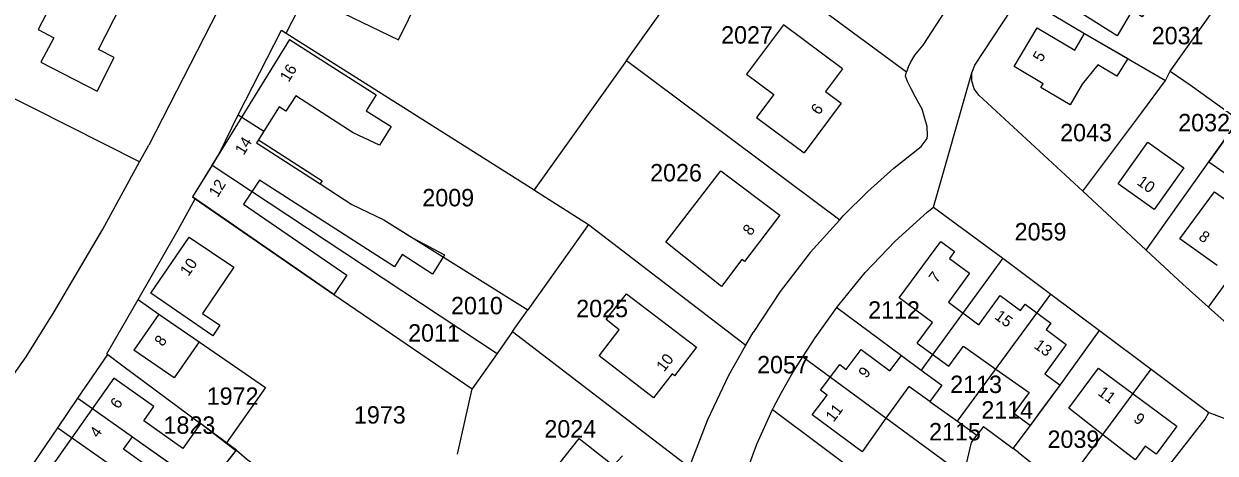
# Model space of a CAD drawing. Extents: x 191922 to 199923, y 328959 to 333350.
# Drawn here: x 193721.3 to 193906.1, y 332314.5 to 332381.1 of the extents above; entities that cross this region are included whole.
import ezdxf

# ---------------------------------------------------------------- set-up
doc = ezdxf.new("R2010")
doc.units = 0
for name, color, linetype in [('enkelbestemming', 7, 'Continuous'), ('Level 6', 7, 'Continuous'), ('maatvoering - maximum aantal wooneenheden', 7, 'Continuous'), ('recreatiewoning', 7, 'Continuous')]:
    doc.layers.add(name, color=color, linetype=linetype)

msp = doc.modelspace()

# ---------------------------------------------------------------- linework, layer by layer
at = {"layer": 'Level 6'}
for p, q in [((193762, 332379.68), (193776.65, 332408.52)), ((193860.74, 332377.83), (193870.93, 332393.43)), ((193814.78, 332375.45), (193823.79, 332388.1)), ((193837.04, 332389.31), (193858.18, 332373.67)), ((193752.59, 332385.62), (193740.66, 332362.32)), ((193875.87, 332385.53), (193885.79, 332379.63)), ((193899.06, 332373.79), (193905.84, 332383.28)), ((193739.25, 332359.75), (193700.04, 332379.43)), ((193762, 332379.68), (193800.43, 332355.4)), ((193885.79, 332379.63), (193898.36, 332372.35)), ((193814.78, 332375.45), (193800.43, 332355.4)), ((193814.78, 332375.45), (193847.83, 332350.74)), ((193858.44, 332374.34), (193858.18, 332373.67)), ((193862.38, 332352.7), (193868.33, 332373.55)), ((193868.29, 332372.28), (193868.33, 332373.55)), ((193898.36, 332372.35), (193899.06, 332373.79)), ((193868.66, 332371.07), (193868.29, 332372.28)), ((193751.59, 332360.97), (193754.55, 332367)), ((193905.07, 332359.74), (193909.7, 332366.26)), ((193739.25, 332359.75), (193740.66, 332362.32)), ((193750.49, 332359.19), (193751.59, 332360.97)), ((193750.49, 332359.19), (193747.47, 332354.29)), ((193750.49, 332359.19), (193794.69, 332330.02)), ((193903.31, 332357.26), (193905.07, 332359.74)), ((193898.73, 332350.8), (193903.31, 332357.26)), ((193885.54, 332355.16), (193895.3, 332346.07)), ((193747.47, 332354.29), (193747.86, 332353.99)), ((193905.01, 332337.18), (193916.87, 332353.61)), ((193862.38, 332352.7), (193873.1, 332344.78)), ((193808.84, 332350.03), (193799.46, 332336.79)), ((193808.84, 332350.03), (193833.28, 332331.27)), ((193895.35, 332346.02), (193898.73, 332350.8)), ((193851.79, 332342.56), (193856.4, 332347.43)), ((193895.3, 332346.07), (193895.35, 332346.02)), ((193873.1, 332344.78), (193860.44, 332327.42)), ((193873.1, 332344.78), (193880.56, 332339.22)), ((193734.15, 332329.94), (193739.03, 332338.38)), ((193866.09, 332319.49), (193880.56, 332339.22)), ((193880.56, 332339.22), (193888.12, 332333.57)), ((193797.08, 332333.42), (193799.46, 332336.79)), ((193847.4, 332337.11), (193857.4, 332329.7)), ((193797.08, 332333.42), (193794.69, 332330.02)), ((193797.08, 332333.42), (193824.53, 332312.39)), ((193833.28, 332331.27), (193834.41, 332333.24)), ((193888.12, 332333.57), (193896.12, 332327.55)), ((193729.69, 332323.06), (193734.31, 332329.83)), ((193734.15, 332329.94), (193734.31, 332329.83)), ((193734.31, 332329.83), (193736.62, 332328.11)), ((193794.69, 332330.02), (193790.81, 332324.52)), ((193842.11, 332329.49), (193867.06, 332311.13)), ((193857.4, 332329.7), (193860.44, 332327.42)), ((193736.62, 332328.11), (193748.7, 332319.15)), ((193896.12, 332327.55), (193905.05, 332320.85)), ((193788.56, 332314.4), (193790.81, 332324.52)), ((193726.58, 332318.49), (193729.69, 332323.06)), ((193729.69, 332323.06), (193738.14, 332317.08)), ((193834.96, 332315.92), (193837.41, 332321.32)), ((193837.41, 332321.32), (193863.11, 332302.1)), ((193866.09, 332319.49), (193869.11, 332317.32)), ((193898.47, 332312.06), (193904.49, 332319.82)), ((193904.49, 332319.82), (193905.05, 332320.85)), ((193905.05, 332320.85), (193917.12, 332316.39)), ((193719.08, 332307.45), (193726.58, 332318.49)), ((193726.58, 332318.49), (193739.72, 332309.27)), ((193752.73, 332316.16), (193748.7, 332319.15)), ((193870.1, 332318.67), (193869.11, 332317.32)), ((193870.1, 332318.67), (193874.73, 332315.25)), ((193738.14, 332317.08), (193749.57, 332309.02)), ((193754.27, 332315.02), (193752.73, 332316.16)), ((193833.67, 332312.42), (193834.96, 332315.92)), ((193749.57, 332309.02), (193754.27, 332315.02)), ((193875.53, 332314.62), (193874.73, 332315.25))]:
    msp.add_line(p, q, dxfattribs=at)
for points in [[(193868.33, 332373.55), (193868.8, 332374.73), (193875.87, 332385.53)], [(193754.55, 332367), (193761.26, 332380.15), (193762, 332379.68)], [(193858.44, 332374.34), (193858.78, 332375.13), (193859.46, 332376.27), (193860.74, 332377.83)], [(193860.45, 332362.13), (193860.76, 332362.52), (193861.37, 332363.36), (193861.42, 332363.81), (193861.36, 332365.23), (193861.01, 332366.47), (193860.63, 332367.92), (193859.56, 332369.76), (193858.91, 332371.05), (193858.35, 332372.18), (193858.01, 332373.03), (193858.18, 332373.67)], [(193899.06, 332373.79), (193902.15, 332371.67), (193909.7, 332366.26)], [(193885.54, 332355.16), (193894.68, 332367.36), (193898.36, 332372.35)], [(193885.54, 332355.16), (193869.42, 332370.05), (193868.66, 332371.07)], [(193754.55, 332367), (193758.53, 332364.5), (193757.68, 332363.15), (193767.58, 332356.76), (193767.27, 332356.3), (193772.18, 332353.12), (193777.12, 332350.74), (193799.46, 332336.79)], [(193852.2, 332355.15), (193856.23, 332358.75), (193860.45, 332362.13)], [(193726, 332336.46), (193733.52, 332349.28), (193739.25, 332359.75)], [(193800.43, 332355.4), (193800.51, 332355.35), (193808.84, 332350.03)], [(193847.83, 332350.74), (193848.37, 332351.34), (193852.2, 332355.15)], [(193739.03, 332338.38), (193745.29, 332349.27), (193747.86, 332353.99)], [(193747.86, 332353.99), (193769.36, 332339.16), (193790.81, 332324.52)], [(193856.4, 332347.43), (193861.38, 332351.93), (193862.38, 332352.7)], [(193847.83, 332350.74), (193843.26, 332345.67), (193838.6, 332339.62), (193834.41, 332333.24)], [(193895.35, 332346.02), (193901.02, 332340.77), (193905.01, 332337.18)], [(193847.4, 332337.11), (193847.76, 332337.61), (193851.79, 332342.56)], [(193739.03, 332338.38), (193742.25, 332336.08), (193748.47, 332331.83), (193758.78, 332324.73), (193752.73, 332316.16)], [(193710.11, 332315.06), (193711.71, 332316.47), (193716.9, 332322.82), (193721.66, 332329.5), (193726, 332336.46)], [(193842.11, 332329.49), (193844.01, 332332.44), (193847.4, 332337.11)], [(193905.01, 332337.18), (193907.46, 332334.99), (193914.18, 332329.52), (193916.17, 332328.05)], [(193874.73, 332315.25), (193877.39, 332318.85), (193882.03, 332325.1), (193888.12, 332333.57)], [(193827.36, 332319.77), (193830.62, 332326.64), (193833.28, 332331.27)], [(193838.8, 332323.94), (193840.55, 332327.07), (193842.11, 332329.49)], [(193860.44, 332327.42), (193863.67, 332325.07), (193861.81, 332322.54), (193866.09, 332319.49)], [(193882.57, 332309.32), (193884.52, 332311.92), (193896.12, 332327.55)], [(193837.41, 332321.32), (193837.54, 332321.6), (193838.8, 332323.94)], [(193824.53, 332312.39), (193824.62, 332312.66), (193827.36, 332319.77)], [(193867.06, 332311.13), (193868.27, 332316.18), (193869.11, 332317.32)], [(193754.27, 332315.02), (193755.83, 332313.64), (193763.82, 332307.56), (193766.47, 332305.43)], [(193875.53, 332314.62), (193877.27, 332313.31), (193882.57, 332309.32)]]:
    msp.add_lwpolyline(points, dxfattribs=at)
at = {"layer": 'recreatiewoning'}
for p, q in [((193890.87, 332379.27), (193883.05, 332384.18)), ((193848.27, 332374.16), (193839.08, 332380.97)), ((193762.5, 332378.69), (193747.47, 332354.29)), ((193885.79, 332379.63), (193892.49, 332375.78)), ((193887.85, 332374.78), (193885.43, 332371.8)), ((193901.18, 332358.78), (193896.58, 332352.34)), ((193896.58, 332352.34), (193890.99, 332356.34)), ((193740.97, 332339.37), (193746.94, 332348.05)), ((193906.38, 332343.66), (193900.58, 332347.8)), ((193742.25, 332336.08), (193738.37, 332330.5)), ((193742.25, 332336.08), (193748.47, 332331.83)), ((193859.82, 332331.61), (193864.72, 332328.04))]:
    msp.add_line(p, q, dxfattribs=at)
for points in [[(193770.82, 332382.81), (193779.38, 332378.63), (193782.54, 332385.1), (193783.44, 332384.66), (193785.42, 332388.71), (193788.12, 332387.4), (193789.7, 332390.63), (193777.56, 332396.56)], [(193736.42, 332384.12), (193727.82, 332388.5), (193723.52, 332380.24), (193725.94, 332378.97), (193723.94, 332375.18), (193732.64, 332370.71)], [(193896.33, 332384.91), (193894.73, 332382.23), (193893.18, 332383.21), (193890.87, 332379.27)], [(193732.64, 332370.71), (193735.28, 332375.91), (193732.87, 332377.13), (193736.42, 332384.12)], [(193839.08, 332380.97), (193833.38, 332373.3), (193837.59, 332370.17), (193834.9, 332366.58), (193842.31, 332361.1)], [(193885.43, 332371.8), (193883.54, 332368.59), (193879.01, 332371.25), (193879.35, 332371.84), (193874.86, 332374.53), (193878.42, 332380.53), (193884.26, 332377.05), (193885.79, 332379.63)], [(193762.5, 332378.69), (193775.94, 332370.1), (193774.4, 332367.66), (193778.27, 332365.19), (193776.47, 332362.32), (193772.36, 332364.22), (193763.45, 332369.97), (193761.93, 332367.57), (193760.9, 332368.24), (193758.53, 332364.5), (193757.68, 332363.15), (193757.39, 332362.7), (193767.27, 332356.3), (193772.18, 332353.12), (193777.12, 332350.74), (193781.57, 332347.95), (193786.52, 332345.28)], [(193892.49, 332375.78), (193890.8, 332373.04), (193887.85, 332374.78)], [(193848.27, 332374.16), (193845.62, 332370.63), (193848.04, 332368.83), (193842.31, 332361.1)], [(193909.7, 332366.26), (193905.07, 332359.74), (193907.94, 332357.7), (193912.57, 332364.2), (193909.7, 332366.26)], [(193890.99, 332356.34), (193895.59, 332362.78), (193901.18, 332358.78)], [(193829.5, 332340.39), (193820.88, 332347.27), (193829.4, 332358.31), (193838.54, 332351.46)], [(193786.52, 332345.28), (193784.65, 332342.33), (193779.95, 332345.34), (193778.75, 332343.44), (193757.85, 332356.88), (193755.34, 332353.17), (193771.38, 332342.14), (193769.36, 332339.16), (193747.47, 332354.29)], [(193900.58, 332347.8), (193905.92, 332355.1), (193911.66, 332351.03)], [(193838.54, 332351.46), (193833.08, 332344.28), (193832.66, 332344.59), (193829.5, 332340.39)], [(193746.94, 332348.05), (193753.87, 332343.39), (193749.02, 332336.19), (193751.7, 332334.37)], [(193859.82, 332331.61), (193862.2, 332334.83), (193857.04, 332338.64), (193863.51, 332347.39), (193865.63, 332345.81), (193864.84, 332344.75), (193867.97, 332342.45), (193864.67, 332337.95), (193869.4, 332334.47), (193872.69, 332338.98), (193875.84, 332336.68), (193876.58, 332337.67), (193880.57, 332334.72), (193879.82, 332333.71), (193882.96, 332331.42), (193879.61, 332326.87), (193882.03, 332325.1)], [(193751.7, 332334.37), (193750.6, 332332.75), (193740.97, 332339.37)], [(193818.95, 332323.12), (193810.5, 332329.66), (193813.64, 332333.68), (193811.6, 332335.27), (193814.74, 332339.25), (193825.61, 332330.96)], [(193748.47, 332331.83), (193744.59, 332326.22), (193738.37, 332330.5)], [(193825.61, 332330.96), (193822.21, 332326.54), (193821.84, 332326.83), (193818.95, 332323.12)], [(193843.54, 332320.48), (193845.85, 332323.55), (193844.84, 332324.31), (193847.85, 332328.31), (193848.83, 332327.54), (193851.16, 332330.63), (193855.6, 332327.3), (193857.4, 332329.7)], [(193864.72, 332328.04), (193867.01, 332331.15), (193872.04, 332327.58), (193877.18, 332323.94), (193874.85, 332320.73), (193877.39, 332318.85), (193878.86, 332320.84), (193882.03, 332325.1)], [(193857.4, 332329.7), (193860.44, 332327.42), (193860.43, 332327.42), (193863.67, 332325.07)], [(193893.63, 332313.52), (193888.64, 332317.38), (193883.36, 332321.53), (193887.98, 332327.7)], [(193887.98, 332327.7), (193900.09, 332318.74), (193896.89, 332314.41), (193895.17, 332315.61), (193893.63, 332313.52)], [(193735.25, 332326.17), (193725.47, 332312.31), (193731.71, 332307.93), (193733.21, 332310.07), (193737.83, 332306.78), (193736.2, 332304.55), (193739.93, 332301.88), (193740.03, 332302.01), (193742.3, 332300.41)], [(193754.19, 332314.92), (193748.7, 332319.15), (193745.93, 332315.24), (193739.89, 332319.55), (193741.46, 332321.78), (193735.25, 332326.17)], [(193863.67, 332325.07), (193861.81, 332322.54), (193858.54, 332324.9), (193855, 332319.95), (193851.29, 332314.73), (193843.54, 332320.48)], [(193742.3, 332300.41), (193745.5, 332305.12), (193739.72, 332309.27), (193741.5, 332311.76), (193736.76, 332315.16), (193738.14, 332317.08), (193749.57, 332309.02), (193754.19, 332314.92)], [(193810.3, 332302.16), (193802.74, 332308.07), (193804.67, 332310.48), (193803.26, 332311.58), (193807.41, 332316.81), (193812.76, 332312.61), (193814.11, 332314.14)]]:
    msp.add_lwpolyline(points, dxfattribs=at)

# ---------------------------------------------------------------- texts
at = {"layer": 'enkelbestemming'}
for s, p in [('2027', (193829.43, 332378.06)), ('2031', (193896.21, 332377.96)), ('2032', (193900.32, 332364.46)), ('2043', (193882.01, 332362.91)), ('2026', (193818.42, 332356.69)), ('2009', (193783.09, 332352.82)), ('2059', (193874.95, 332347.54)), ('2010', (193787.54, 332336.08)), ('2025', (193806.96, 332335.63)), ('2112', (193852.23, 332335.4)), ('2011', (193780.89, 332331.84)), ('2057', (193835.01, 332326.92)), ('2113', (193864.96, 332323.87)), ('1972', (193749.65, 332322.04)), ('1973', (193772.49, 332319.13)), ('2114', (193869.79, 332319.9)), ('1823', (193742.95, 332317.55)), ('2024', (193802.02, 332316.97)), ('2115', (193861.68, 332316.52)), ('2039', (193880.05, 332315.36))]:
    msp.add_text(s, height=2.7, rotation=0, dxfattribs=at).set_placement(p)
at = {"layer": 'maatvoering - maximum aantal wooneenheden'}
for s, rotation, p in [('5', 59.2525, (193879.15, 332375.09)), ('16', 58.3775, (193762.36, 332371.97)), ('6', 53.3824, (193844.6, 332366.88)), ('14', 58.3775, (193755.39, 332360.66)), ('12', 58.3775, (193751.34, 332354.09)), ('10', 324.449, (193893.79, 332356.3)), ('8', 52.7633, (193834.01, 332348.15)), ('8', 324.5289, (193903.35, 332347.79)), ('10', 55.4354, (193746.81, 332341.86)), ('7', 53.5428, (193862.88, 332340.81)), ('15', 323.7955, (193871.72, 332335.48)), ('8', 55.1019, (193742.84, 332330.98)), ('13', 323.9095, (193877.83, 332330.95)), ('10', 52.5223, (193820.59, 332327.05)), ('9', 52.935, (193851.96, 332326.05)), ('6', 54.7824, (193735.97, 332321.29)), ('11', 323.5087, (193887.71, 332323.67)), ('11', 53.176, (193846.87, 332319.26)), ('9', 323.5087, (193893.26, 332319.56)), ('4', 54.7824, (193732.79, 332316.79))]:
    msp.add_text(s, height=1.75, rotation=rotation, dxfattribs=at).set_placement(p)

doc.saveas('drawing.dxf')
